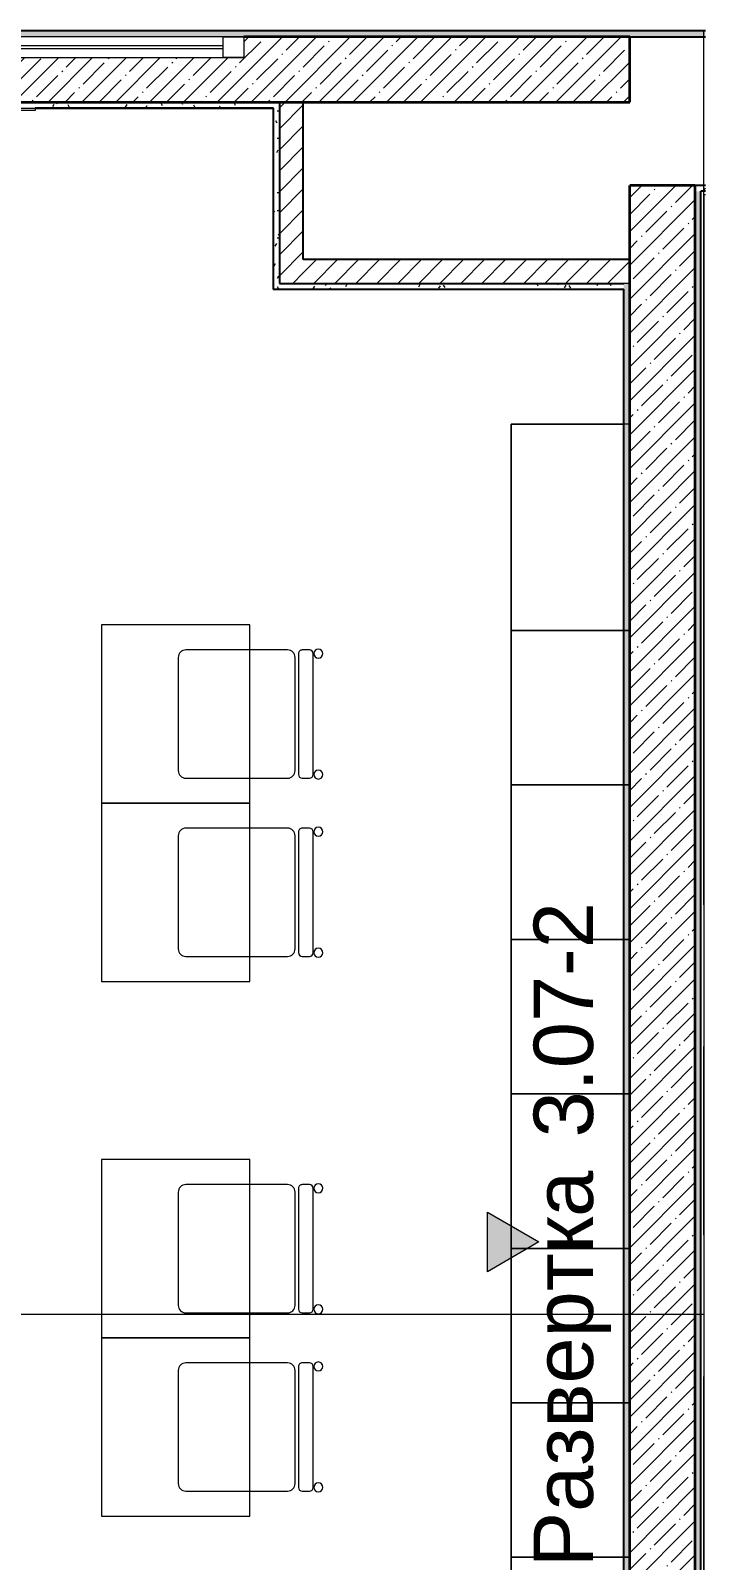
# Model space of a CAD drawing. Header units: millimetres. Extents: x 54605 to 109624, y -2609 to 12445.
# Drawn here: x 63391 to 65665, y 2771 to 7921 of the extents above; entities that cross this region are included whole.
import ezdxf

# ---------------------------------------------------------------- set-up
doc = ezdxf.new("R2010")
doc.units = ezdxf.units.MM
doc.linetypes.add('Осевая', pattern=[3175, 635, -476.25, 1587.5, -476.25])
for name, color, linetype, lineweight in [('A-GLAZ', 7, 'Continuous', 9), ('A-GLAZ-1', 7, 'Continuous', 13), ('A-WALL', 7, 'Continuous', 9), ('G-ANNO-SYMB', 7, 'Continuous', 9), ('I-WALL', 7, 'Continuous', 9), ('Оси', 7, 'Continuous', 9), ('Оси-2', 7, 'Осевая', 9)]:
    doc.layers.add(name, color=color, linetype=linetype, lineweight=lineweight)
for name, color, linetype, lineweight, true_color in [('A-WALL-1', 7, 'Continuous', 25, 0x3c3c3c), ('A-WALL-3', 7, 'Continuous', 35, 0x3c3c3c), ('A-WALL-FNSH-1', 7, 'Continuous', 13, 0x3c3c3c), ('I-FURN-1', 7, 'Continuous', 9, 0xf0f0f0)]:
    doc.layers.add(name, color=color, linetype=linetype, lineweight=lineweight, true_color=true_color)
doc.styles.add('Arial_1', font='arial.ttf', dxfattribs={"height": 200})
pattern_1 = [(45, (0, 0), (-57.02463, 57.02463), []), (45, (57.025, 0), (-57.02463, 57.02463), [100.806, -20.161, 3.353, -16.808])]
pattern_2 = [(45, (0, 0), (-35.35534, 35.35534), [])]
pattern_3 = [(0, (0, 0), (121.92, 30.48), [10.058, -81.382, 10.058, -81.382, -487.68]), (0, (0, 0), (121.92, 30.48), [-182.88, 10.058, -172.822, 10.058, -81.382, -213.36]), (0, (0, 0), (121.92, 30.48), [-457.2, 10.058, -50.902, 10.058, -142.342]), (120, (45.72, 15.24), (-87.356454, 90.345817), [10.058, -81.382, 10.058, -81.382, -487.68]), (120, (45.72, 15.24), (-87.356454, 90.345817), [-182.88, 10.058, -172.822, 10.058, -81.382, -213.36]), (120, (45.72, 15.24), (-87.356454, 90.345817), [-457.2, 10.058, -50.902, 10.058, -142.342]), (240, (60.96, 76.2), (-34.563546, -120.825817), [10.058, -81.382, 10.058, -81.382, -487.68]), (240, (60.96, 76.2), (-34.563546, -120.825817), [-182.88, 10.058, -172.822, 10.058, -81.382, -213.36]), (240, (60.96, 76.2), (-34.563546, -120.825817), [-457.2, 10.058, -50.902, 10.058, -142.342])]

# ---------------------------------------------------------------- blocks, each defined once
blk = doc.blocks.new('Стол базовый прямоугольный - 1_7а-25476368-План разверток пом_3_07_ Этаж 3')
at = {"layer": 'I-FURN-1'}
for p, q in [((250, 300), (-250, 300)), ((-250, 300), (-250, -300)), ((250, -300), (250, 300)), ((-250, -300), (250, -300))]:
    blk.add_line(p, q, dxfattribs=at)
blk = doc.blocks.new('Стул Breuer - 1_9а-V5-План разверток пом_3_07_ Этаж 3')
at = {"layer": 'I-FURN-1'}
for p, q in [((-215.9, 215.9), (-215.9, 0)), ((190.5, 241.3), (-190.5, 241.3)), ((215.9, 0), (215.9, 215.9)), ((-215.9, 0), (-215.9, -127)), ((215.9, -127), (215.9, 0)), ((-190.5, -152.4), (190.5, -152.4)), ((-215.9, -176.2), (-215.9, -200.8)), ((203.2, -163.5), (-203.2, -163.5)), ((215.9, -200.8), (215.9, -176.2)), ((-203.2, -213.5), (203.2, -213.5))]:
    blk.add_line(p, q, dxfattribs=at)
for centre, radius, start, end in [((-190.5, 215.9), 25.4, 90, 180), ((190.5, 215.9), 25.4, 0, 90), ((-190.5, -127), 25.4, 180, 270), ((190.5, -127), 25.4, 270, 360), ((-203.2, -176.2), 12.7, 90, 180), ((-203.2, -200.8), 12.7, 180, 270), ((203.2, -176.2), 12.7, 360, 90), ((203.2, -200.8), 12.7, 270, 360), ((-203.5, -230.6), 15.1, 360, 180), ((-203.5, -230.6), 15.1, 180, 360), ((203.7, -230.6), 15.1, 360, 180), ((203.7, -230.6), 15.1, 180, 360)]:
    blk.add_arc(centre, radius, start, end, dxfattribs=at)
blk = doc.blocks.new('шкаф 1_112 - шкаф 1_112-V7-План разверток пом_3_07_ Этаж 3')
at = {"layer": 'I-FURN-1'}
for p, q in [((-400, 6070), (-400, 0)), ((-20, 6070), (-400, 6070)), ((0, 6070), (-400, 6070)), ((-400, 6070), (-400, 5375)), ((-400, 5375), (-400, 6070)), ((-400, 6070), (-20, 6070)), ((0, 5375), (0, 6070)), ((-400, 5375), (-20, 5375)), ((0, 5375), (-400, 5375)), ((-400, 5375), (-400, 4855)), ((-400, 4855), (-400, 5375)), ((-400, 5375), (-20, 5375)), ((-400, 5375), (0, 5375)), ((-20, 5375), (-400, 5375)), ((0, 4855), (0, 5375)), ((-400, 4855), (-20, 4855)), ((-400, 4855), (0, 4855)), ((-20, 4855), (-400, 4855)), ((0, 4855), (-400, 4855)), ((-400, 4855), (-400, 4335)), ((-400, 4335), (-400, 4855)), ((-400, 4855), (-20, 4855)), ((0, 4335), (0, 4855)), ((-400, 4335), (-20, 4335)), ((0, 4335), (-400, 4335)), ((-400, 4335), (-400, 3815)), ((-400, 3815), (-400, 4335)), ((-400, 4335), (-20, 4335)), ((-400, 4335), (0, 4335)), ((-20, 4335), (-400, 4335)), ((0, 3815), (0, 4335)), ((-400, 3815), (-20, 3815)), ((-400, 3815), (0, 3815)), ((-20, 3815), (-400, 3815)), ((0, 3815), (-400, 3815)), ((-400, 3815), (-400, 3295)), ((-400, 3295), (-400, 3815)), ((-400, 3815), (-20, 3815)), ((0, 3295), (0, 3815)), ((-20, 3295), (-400, 3295)), ((0, 3295), (-400, 3295)), ((-400, 3295), (-400, 2775)), ((-400, 2775), (-400, 3295)), ((-400, 3295), (-20, 3295)), ((-400, 3295), (0, 3295)), ((-20, 3295), (-400, 3295)), ((0, 2775), (0, 3295)), ((-20, 2775), (-400, 2775)), ((-400, 2775), (0, 2775)), ((-20, 2775), (-400, 2775)), ((0, 2775), (-400, 2775)), ((-400, 2775), (-400, 2255)), ((-400, 2255), (-400, 2775)), ((-400, 2775), (-20, 2775)), ((0, 2255), (0, 2775)), ((-20, 2255), (-400, 2255)), ((0, 2255), (-400, 2255)), ((-400, 2255), (-400, 1735)), ((-400, 1735), (-400, 2255)), ((-400, 2255), (-20, 2255)), ((-400, 2255), (0, 2255)), ((-20, 2255), (-400, 2255)), ((0, 1735), (0, 2255))]:
    blk.add_line(p, q, dxfattribs=at)
blk = doc.blocks.new('120_Окно_СКБ_1Ст - 120_Окно_СКБ_1Ст 400х1200 EI30-24228621-План разверток пом_3_07_ Этаж 3')
at = {"layer": 'A-GLAZ'}
for p, q in [((600, 110), (-600, 110)), ((530, 80), (-530, 80)), ((530, 70), (-530, 70)), ((-600, 40), (600, 40))]:
    blk.add_line(p, q, dxfattribs=at)
at = {"layer": 'A-GLAZ-1'}
for p, q in [((-600, 40), (-600, 110)), ((-600, 110), (-530, 110)), ((-530, 110), (-530, 40)), ((530, 40), (530, 110)), ((530, 110), (600, 110)), ((600, 110), (600, 40)), ((-530, 40), (-600, 40)), ((600, 40), (530, 40))]:
    blk.add_line(p, q, dxfattribs=at)
blk = doc.blocks.new('Фасад - Марка фасада_Указатель-25386507-План разверток пом_3_07_ Этаж 3')
at = {"layer": 'G-ANNO-SYMB'}
blk.add_hatch(color=256, dxfattribs=at).paths.add_polyline_path([(-1, 0), (0, 1.732), (1, 0), (0, 0)])
for p, q in [((0, 1.732), (-1, 0)), ((1, 0), (0, 1.732)), ((-1, 0), (0, 0)), ((0, 0), (1, 0))]:
    blk.add_line(p, q, dxfattribs=at)

msp = doc.modelspace()

# ---------------------------------------------------------------- hatches: boundary and pattern name
at = {"layer": 'I-WALL'}
h = msp.add_hatch(dxfattribs=at)
h.set_pattern_fill('FP_6', color=256, style=0, pattern_type=2)
h.set_pattern_definition(pattern_3)
h.paths.add_polyline_path([(65410, 7900), (65665.2009, 7900), (65665.2009, 7920), (60470, 7920), (60470, 7900), (64520.5258, 7900)])
h.paths.add_polyline_path([(57970, 7900), (57970, 7920), (56507.8005, 7920), (56507.8005, 7900)])
h = msp.add_hatch(dxfattribs=at)
h.set_pattern_fill('FP_3', color=256, style=0, pattern_type=2)
h.set_pattern_definition(pattern_1)
h.paths.add_polyline_path([(65410, 7680), (65410, 7900), (64110, 7900), (64110, 7830), (62910, 7830), (62910, 7900), (61410, 7900), (61410, 7680), (64520.5258, 7680)])
h = msp.add_hatch(dxfattribs=at)
h.set_pattern_fill('FP_6', color=256, style=0, pattern_type=2)
h.set_pattern_definition(pattern_3)
h.paths.add_polyline_path([(64210, 7660), (64210, 7680), (62190, 7680), (62190, 7660), (64209, 7660)])
h = msp.add_hatch(dxfattribs=at)
h.set_pattern_fill('FP_6', color=256, style=0, pattern_type=2)
h.set_pattern_definition(pattern_3)
h.paths.add_polyline_path([(64230, 7070), (64230, 7680), (64210, 7680), (64210, 7070)])
h = msp.add_hatch(dxfattribs=at)
h.set_pattern_fill('FP_5', color=256, style=0, pattern_type=2)
h.set_pattern_definition(pattern_2)
h.paths.add_polyline_path([(64310, 7070), (64310, 7680), (64230, 7680), (64230, 7070)])
h = msp.add_hatch(dxfattribs=at)
h.set_pattern_fill('FP_3', color=256, style=0, pattern_type=2)
h.set_pattern_definition(pattern_1)
h.paths.add_polyline_path([(65410, -100), (65630, -100), (65630, 7400), (65410, 7400), (65410, 100)])
h = msp.add_hatch(dxfattribs=at)
h.set_pattern_fill('FP_6', color=256, style=0, pattern_type=2)
h.set_pattern_definition(pattern_3)
h.paths.add_polyline_path([(65665.2009, 7380), (65665.2009, 7400), (65630, 7400), (65630, 7380), (65661, 7380)])
h = msp.add_hatch(dxfattribs=at)
h.set_pattern_fill('FP_6', color=256, style=0, pattern_type=2)
h.set_pattern_definition(pattern_3)
h.paths.add_polyline_path([(65650, 400), (65650, 7380), (65630, 7380), (65630, 400)])
h = msp.add_hatch(dxfattribs=at)
h.set_pattern_fill('FP_5', color=256, style=0, pattern_type=2)
h.set_pattern_definition(pattern_2)
h.paths.add_polyline_path([(65390, 7070), (65410, 7070), (65410, 7150), (64310, 7150), (64310, 7070), (64520.5258, 7070)])
h = msp.add_hatch(dxfattribs=at)
h.set_pattern_fill('FP_6', color=256, style=0, pattern_type=2)
h.set_pattern_definition(pattern_3)
h.paths.add_polyline_path([(65390, 7050), (65390, 7070), (64210, 7070), (64210, 7050), (64520.5258, 7050)])
h = msp.add_hatch(dxfattribs=at)
h.set_pattern_fill('FP_6', color=256, style=0, pattern_type=2)
h.set_pattern_definition(pattern_3)
h.paths.add_polyline_path([(65390, 140), (65410, 140), (65410, 7070), (65390, 7070), (65390, 141)])

# ---------------------------------------------------------------- linework, layer by layer
at = {"layer": 'A-WALL'}
for p, q in [((64209, 7659), (64209, 7660)), ((65410, 7070), (65390, 7070))]:
    msp.add_line(p, q, dxfattribs=at)
at = {"layer": 'A-WALL-1'}
for p, q in [((65665.2009, 7920), (60470, 7920)), ((65410, 7900), (65665.2009, 7900)), ((64230, 7680), (64230, 7070)), ((64310, 7150), (64310, 7680)), ((64210, 7660), (63406.2139, 7660)), ((64210, 7050), (64210, 7660)), ((65665.2009, 7400), (65630, 7400)), ((65650, 420), (65650, 7380)), ((65665.2009, 7380), (65650, 7380)), ((65410, 7150), (64310, 7150)), ((64230, 7070), (65390, 7070)), ((64210, 7050), (65390, 7050)), ((65390, 140), (65390, 7050))]:
    msp.add_line(p, q, dxfattribs=at)
at = {"layer": 'A-WALL-3'}
for p, q in [((65410, 7900), (64110, 7900)), ((65410, 7680), (65410, 7900)), ((61410, 7680), (65410, 7680)), ((65630, 7400), (65410, 7400)), ((65410, -100), (65410, 7400)), ((65630, 7400), (65630, -100))]:
    msp.add_line(p, q, dxfattribs=at)
at = {"layer": 'A-WALL-FNSH-1'}
for p, q in [((63406.2139, 7659), (64209, 7659)), ((64209, 7659), (64209, 7049)), ((65661, 431), (65661, 7369)), ((65661, 7369), (65665.2009, 7369)), ((64209, 7049), (65389, 7049)), ((65389, 7049), (65389, 141))]:
    msp.add_line(p, q, dxfattribs=at)
at = {"layer": 'I-WALL'}
for p, q in [((62210, 7660), (63406.2139, 7660)), ((63406.2139, 7652), (62218, 7652)), ((63406.2139, 7659), (63406.2139, 7652))]:
    msp.add_line(p, q, dxfattribs=at)
at = {"layer": 'Оси'}
for p, q in [((65660, 5421), (65660, 7921)), ((63161, 3600), (65661, 3600))]:
    msp.add_line(p, q, dxfattribs=at)
at = {"layer": 'Оси-2'}
msp.add_line((65660, 691.4866), (65660, 5421), dxfattribs=at)

# ---------------------------------------------------------------- block references
at = {"layer": 'A-GLAZ'}
msp.add_blockref('120_Окно_СКБ_1Ст - 120_Окно_СКБ_1Ст 400х1200 EI30-24228621-План разверток пом_3_07_ Этаж 3', (63510, 7790), dxfattribs=at)
at = {"layer": 'G-ANNO-SYMB', "extrusion": (0, 0, -1), "xscale": 99.99999999999993, "yscale": 99.99999999999993, "zscale": 99.99999999999993, "rotation": 90.00000000000001}
msp.add_blockref('Фасад - Марка фасада_Указатель-25386507-План разверток пом_3_07_ Этаж 3', (-64930.5841, 3842.9143), dxfattribs=at)
at = {"layer": 'I-FURN-1'}
for name, p in [('шкаф 1_112 - шкаф 1_112-V7-План разверток пом_3_07_ Этаж 3', (65410, 526.5)), ('Стол базовый прямоугольный - 1_7а-25476368-План разверток пом_3_07_ Этаж 3', (63880.0188, 5620.0963)), ('Стол базовый прямоугольный - 1_7а-25476368-План разверток пом_3_07_ Этаж 3', (63880.0188, 5020.0963)), ('Стол базовый прямоугольный - 1_7а-25476368-План разверток пом_3_07_ Этаж 3', (63880.0188, 3820.0963)), ('Стол базовый прямоугольный - 1_7а-25476368-План разверток пом_3_07_ Этаж 3', (63880.0188, 3220.0963))]:
    msp.add_blockref(name, p, dxfattribs=at)
at = {"layer": 'I-FURN-1', "rotation": 89.99999999999959}
for p in [(64130.0188, 5620.0963), (64130.0188, 5020.0963), (64130.0188, 3820.0963), (64130.0188, 3220.0963)]:
    msp.add_blockref('Стул Breuer - 1_9а-V5-План разверток пом_3_07_ Этаж 3', p, dxfattribs=at)

# ---------------------------------------------------------------- texts
at = {"layer": 'G-ANNO-SYMB', "char_height": 200, "attachment_point": 1, "rotation": 90, "style": 'Arial_1'}
for s, insert, width in [(' 3.07-2', (65086.3464, 4117.344), 1074.26125), ('Развертка', (65086.3464, 2748.1252), 1659.493125)]:
    msp.add_mtext(s, dxfattribs=dict(at, insert=insert, width=width))

doc.saveas('drawing.dxf')
